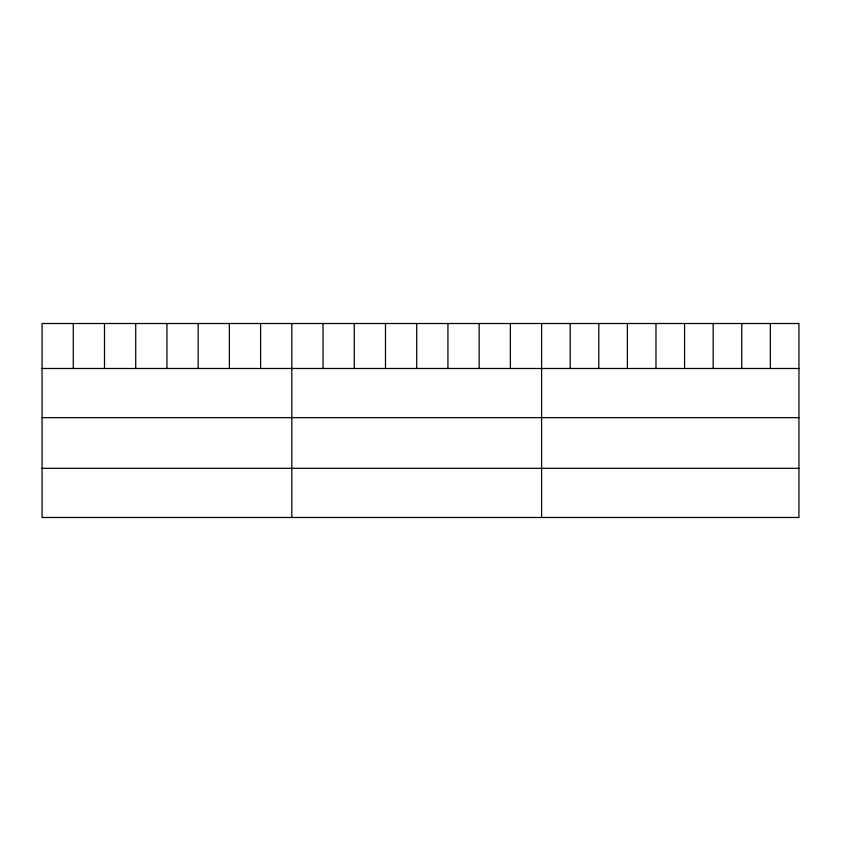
<?xml version="1.0" encoding="UTF-8"?>
<svg xmlns="http://www.w3.org/2000/svg" width="841" height="841" viewBox="0 0 841 841"><rect width="100%" height="100%" fill="white"/><g stroke="black" fill="none" stroke-linecap="round" stroke-linejoin="round"><path stroke-width="1.26" d="M798.95 368.484L798.95 517.488L42.05 517.488L42.05 323.512L798.95 323.512L798.95 368.484L42.05 368.484M42.05 417.651L798.95 417.651M42.05 468.321L798.95 468.321M770.356 323.512L770.356 368.484M741.762 323.512L741.762 368.484M713.168 323.512L713.168 368.484M684.574 323.512L684.574 368.484M655.98 323.512L655.98 368.484M627.386 323.512L627.386 368.484M598.792 323.512L598.792 368.484M570.198 323.512L570.198 368.484M541.604 323.512L541.604 517.488M510.382 323.512L510.382 368.484M479.16 323.512L479.16 368.484M447.938 323.512L447.938 368.484M416.715 323.512L416.715 368.484M385.493 323.512L385.493 368.484M354.271 323.512L354.271 368.484M323.049 323.512L323.049 368.484M291.827 323.512L291.827 517.488M260.605 323.512L260.605 368.484M229.383 323.512L229.383 368.484M198.161 323.512L198.161 368.484M166.939 323.512L166.939 368.484M135.716 323.512L135.716 368.484M104.494 323.512L104.494 368.484M73.272 323.512L73.272 368.484"/></g></svg>
